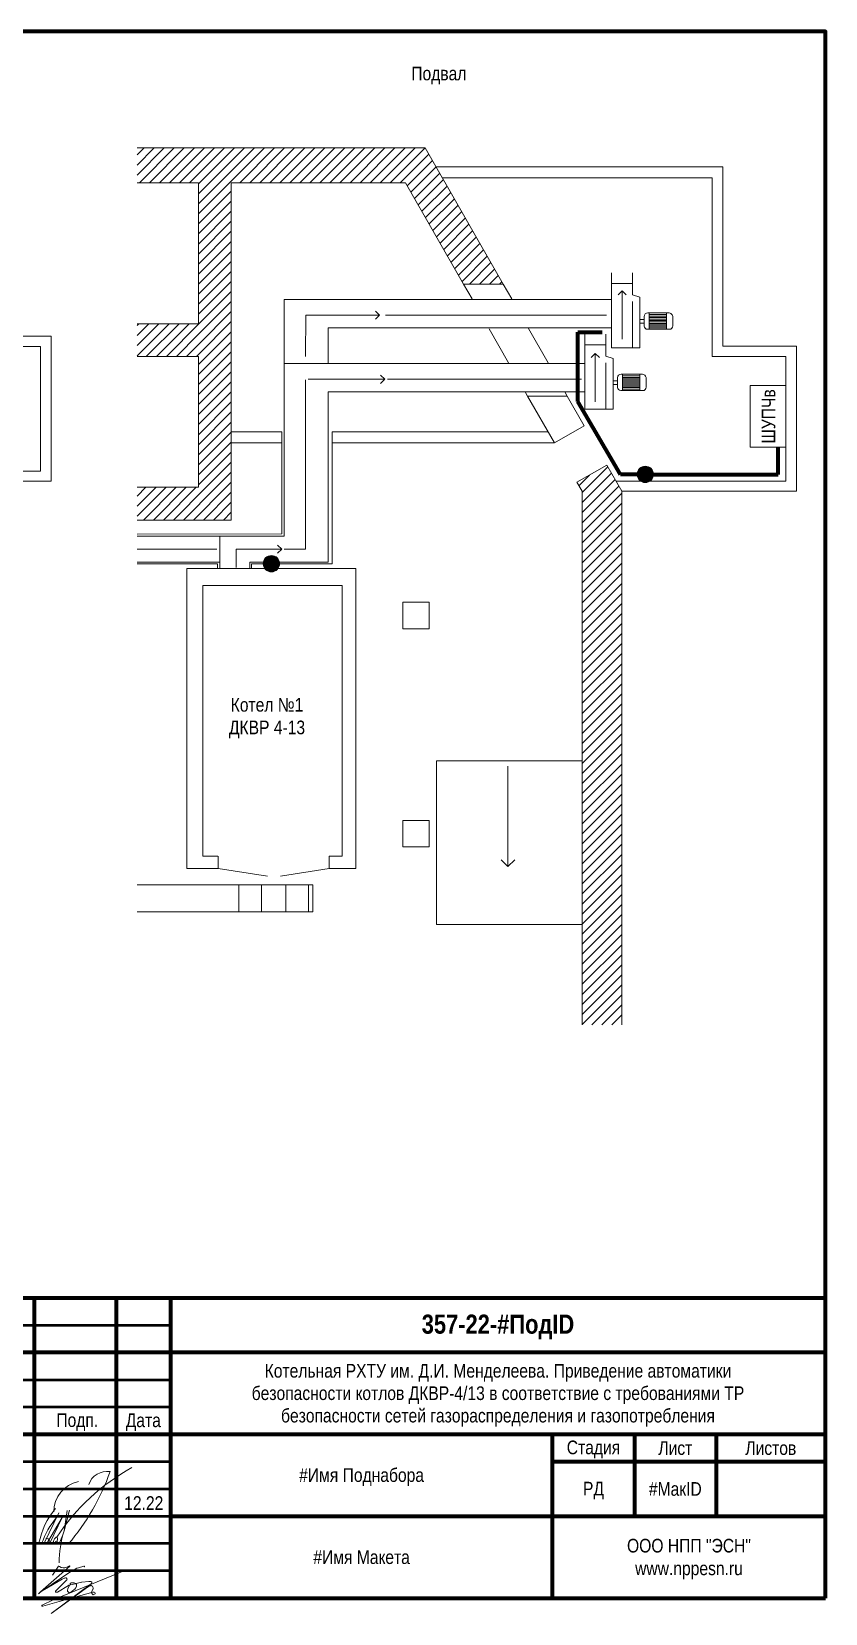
# Model space of a CAD drawing. Header units: millimetres. Extents: x -6000 to 26000, y -6000 to 26000.
# Drawn here: x 269.5 to 415, y -616.3 to -326.5 of the extents above; entities that cross this region are included whole.
import ezdxf

# ---------------------------------------------------------------- set-up
doc = ezdxf.new("R2010")
doc.units = ezdxf.units.MM
doc.header["$MEASUREMENT"] = 0
doc.linetypes.add('Штрихпунктирная (_2)', pattern=[3000, 1500, -750, 0, -750])
for name, color, linetype, lineweight in [('0_Ном._пера__1', 7, 'Continuous', 15), ('0_Ном._пера__10', 134, 'Continuous', 15), ('0_Ном._пера__12', 15, 'Continuous', 15), ('0_Ном._пера__241', 7, 'Continuous', 50), ('0_Ном._пера__246', 7, 'Continuous', 100), ('2D - Общий_Ном._пера__1', 7, 'Continuous', 15), ('2D - Общий_Ном._пера__246', 7, 'Continuous', 100), ('Аннотация - Текст_Ном._пера__1', 7, 'Continuous', 15)]:
    doc.layers.add(name, color=color, linetype=linetype, lineweight=lineweight)
doc.layers.add('0_Ном._пера__17', color=7, linetype='Continuous', lineweight=15, true_color=0xcaca00)
doc.layers.add('0_Ном._пера__9', color=7, linetype='Continuous', lineweight=15, true_color=0x3dad99)
doc.layers.add('2D - Общий', color=7, linetype='Continuous')
doc.styles.add('СГЕНЕРИР_СТИЛЬ_1', font='')
doc.styles.add('СГЕНЕРИР_СТИЛЬ_4', font='')
doc.styles.get('СГЕНЕРИР_СТИЛЬ_1').set_extended_font_data('Arial Narrow')
doc.styles.get('СГЕНЕРИР_СТИЛЬ_4').set_extended_font_data('Arial Narrow', bold=True)
pattern_1 = [(45, (0, 0), (-0.9192388, 0.9192388), [])]

# ---------------------------------------------------------------- blocks, each defined once
blk = doc.blocks.new('Линия_1', base_point=(356.81, -461.08))
at = {"layer": '0_Ном._пера__1', "color": 7, "linetype": 'Continuous', "lineweight": 15}
for p, q in [((356.81, -461.08), (356.81, -479.45)), ((356.81, -479.45), (355.56, -478.2)), ((356.81, -479.45), (358.06, -478.2))]:
    blk.add_line(p, q, dxfattribs=at)
blk = doc.blocks.new('Линия_2', base_point=(372.84, -394.3))
at = {"layer": '0_Ном._пера__10', "color": 134, "linetype": 'Continuous', "lineweight": 15}
for p, q in [((372.84, -385.44), (372.09, -386.19)), ((372.84, -394.3), (372.84, -385.44)), ((372.84, -385.44), (373.59, -386.19))]:
    blk.add_line(p, q, dxfattribs=at)
blk = doc.blocks.new('Линия_3', base_point=(377.77, -382.85))
at = {"layer": '0_Ном._пера__10', "color": 134, "linetype": 'Continuous', "lineweight": 15}
for p, q in [((377.77, -373.98), (377.02, -374.73)), ((377.77, -382.85), (377.77, -373.98)), ((377.77, -373.98), (378.52, -374.73))]:
    blk.add_line(p, q, dxfattribs=at)
blk = doc.blocks.new('Линия_4', base_point=(319.78, -378.44))
at = {"layer": '0_Ном._пера__12', "color": 15, "linetype": 'Штрихпунктирная (_2)', "lineweight": 15}
blk.add_line((319.78, -378.44), (333.31, -378.44), dxfattribs=at)
at = {"layer": '0_Ном._пера__12', "color": 15, "linetype": 'Continuous', "lineweight": 15}
for q in [(332.56, -377.69), (332.56, -379.19)]:
    blk.add_line((333.31, -378.44), q, dxfattribs=at)
blk = doc.blocks.new('Линия_5', base_point=(320.2, -390.19))
at = {"layer": '0_Ном._пера__12', "color": 15, "linetype": 'Штрихпунктирная (_2)', "lineweight": 15}
blk.add_line((320.2, -390.19), (334.24, -390.19), dxfattribs=at)
at = {"layer": '0_Ном._пера__12', "color": 15, "linetype": 'Continuous', "lineweight": 15}
for q in [(333.49, -389.44), (333.49, -390.94)]:
    blk.add_line((334.24, -390.19), q, dxfattribs=at)
blk = doc.blocks.new('Линия_6', base_point=(306.99, -421.31))
at = {"layer": '0_Ном._пера__12', "color": 15, "linetype": 'Штрихпунктирная (_2)', "lineweight": 15}
blk.add_line((306.99, -421.31), (315.37, -421.32), dxfattribs=at)
at = {"layer": '0_Ном._пера__12', "color": 15, "linetype": 'Continuous', "lineweight": 15}
for q in [(314.61, -422.07), (314.62, -420.57)]:
    blk.add_line((315.37, -421.32), q, dxfattribs=at)
blk = doc.blocks.new('Линия_13', base_point=(382, -407.61))
at = {"layer": '2D - Общий', "linetype": 'Continuous', "lineweight": 0, "true_color": 0x000000}
blk.add_hatch(color=18, dxfattribs=at).paths.add_polyline_path([(380.5, -407.61), (380.62, -408.18), (380.94, -408.67), (381.43, -409), (382, -409.11), (382.58, -409), (383.06, -408.67), (383.39, -408.18), (383.5, -407.61), (383.39, -407.04), (383.06, -406.55), (382.58, -406.22), (382, -406.11), (381.43, -406.22), (380.94, -406.55), (380.62, -407.04)])
at = {"layer": '2D - Общий_Ном._пера__1', "color": 7, "linetype": 'Continuous', "lineweight": 15}
blk.add_circle((382, -407.61), 1.5, dxfattribs=at)
at = {"layer": '2D - Общий_Ном._пера__246', "color": 7, "linetype": 'Continuous', "lineweight": 100}
blk.add_line((383.5, -407.61), (406.35, -407.61), dxfattribs=at)
blk = doc.blocks.new('Линия_18', base_point=(312.77, -423.98))
at = {"layer": '2D - Общий', "linetype": 'Continuous', "lineweight": 0, "true_color": 0x000000}
blk.add_hatch(color=18, dxfattribs=at).paths.add_polyline_path([(311.98, -423.98), (312.09, -424.56), (312.42, -425.04), (312.9, -425.37), (313.48, -425.48), (314.05, -425.37), (314.54, -425.04), (314.86, -424.56), (314.98, -423.98), (314.86, -423.41), (314.54, -422.92), (314.05, -422.6), (313.48, -422.48), (312.9, -422.6), (312.42, -422.92), (312.09, -423.41)])
at = {"layer": '2D - Общий_Ном._пера__1', "color": 7, "linetype": 'Continuous', "lineweight": 15}
blk.add_circle((313.48, -423.98), 1.5, dxfattribs=at)
at = {"layer": '2D - Общий_Ном._пера__246', "color": 7, "linetype": 'Continuous', "lineweight": 100}
blk.add_line((312.77, -423.98), (313.48, -423.98), dxfattribs=at)

msp = doc.modelspace()

# ---------------------------------------------------------------- hatches: boundary and pattern name
at = {"layer": '0_Ном._пера__17', "linetype": 'Continuous', "lineweight": 15, "true_color": 0xcaca00}
h = msp.add_hatch(dxfattribs=at)
h.set_pattern_fill('Кирпич_обыкновенный', color=52, style=0, pattern_type=2)
h.set_pattern_definition(pattern_1)
h.paths.add_polyline_path([(288.85, -347.79), (300.12, -347.79), (300.12, -354.19), (288.85, -354.19)])
h = msp.add_hatch(dxfattribs=at)
h.set_pattern_fill('Кирпич_обыкновенный', color=52, style=0, pattern_type=2)
h.set_pattern_definition(pattern_1)
h.paths.add_polyline_path([(306.12, -409.97), (300.12, -409.97), (300.12, -347.79), (306.12, -347.79)])
h = msp.add_hatch(dxfattribs=at)
h.set_pattern_fill('Кирпич_обыкновенный', color=52, style=0, pattern_type=2)
h.set_pattern_definition(pattern_1)
h.paths.add_polyline_path([(306.12, -354.19), (338.04, -354.19), (338.04, -347.79), (306.12, -347.79)])
h = msp.add_hatch(dxfattribs=at)
h.set_pattern_fill('Кирпич_обыкновенный', color=52, style=0, pattern_type=2)
h.set_pattern_definition(pattern_1)
h.paths.add_polyline_path([(338.07, -354.19), (348.69, -372.74), (355.94, -372.74), (341.67, -347.79), (338.04, -347.79)])
h = msp.add_hatch(dxfattribs=at)
h.set_pattern_fill('Кирпич_обыкновенный', color=52, style=0, pattern_type=2)
h.set_pattern_definition(pattern_1)
h.paths.add_polyline_path([(337.91, -353.48), (338.04, -353.95), (338.43, -353.73), (337.95, -353.25)])
h = msp.add_hatch(dxfattribs=at)
h.set_pattern_fill('Кирпич_обыкновенный', color=52, style=0, pattern_type=2)
h.set_pattern_definition(pattern_1)
h.paths.add_polyline_path([(288.85, -380.01), (300.12, -380.01), (300.12, -386.01), (288.85, -386.01)])
h = msp.add_hatch(dxfattribs=at)
h.set_pattern_fill('Кирпич__фасад_', color=52, style=0, pattern_type=2)
h.set_pattern_definition([])
h.paths.add_polyline_path([(360.44, -393.28), (365.35, -401.84), (370.81, -398.72), (367.7, -393.28)])
h = msp.add_hatch(dxfattribs=at)
h.set_pattern_fill('Кирпич_обыкновенный', color=52, style=0, pattern_type=2)
h.set_pattern_definition(pattern_1)
h.paths.add_polyline_path([(377.67, -508.43), (370.41, -508.43), (370.41, -410.69), (369.47, -409.06), (374.94, -405.93), (377.67, -410.69)])
h = msp.add_hatch(dxfattribs=at)
h.set_pattern_fill('Кирпич_обыкновенный', color=52, style=0, pattern_type=2)
h.set_pattern_definition(pattern_1)
h.paths.add_polyline_path([(288.85, -409.97), (306.12, -409.97), (306.12, -415.97), (288.85, -415.97)])
h = msp.add_hatch(dxfattribs=at)
h.set_pattern_fill('Кирпич__фасад_', color=52, style=0, pattern_type=2)
h.set_pattern_definition([])
h.paths.add_polyline_path([(343.75, -459.62), (370.41, -459.62), (370.41, -482.53), (356.33, -482.53), (355.99, -482.26), (354.06, -482.53), (353.76, -482.53), (343.75, -482.53)])
h = msp.add_hatch(dxfattribs=at)
h.set_pattern_fill('Кирпич__фасад_', color=52, style=0, pattern_type=2)
h.set_pattern_definition([])
h.paths.add_polyline_path([(343.75, -481.89), (370.41, -481.89), (370.41, -490.05), (343.75, -490.05)])

# ---------------------------------------------------------------- linework, layer by layer
at = {"layer": '0_Ном._пера__1', "color": 7, "linetype": 'Continuous', "lineweight": 15}
for p, q in [((341.67, -347.79), (288.85, -347.79)), ((341.67, -347.79), (355.94, -372.74)), ((343.65, -351.25), (396.22, -351.25)), ((394.26, -353.3), (344.82, -353.3)), ((396.22, -351.25), (394.26, -351.25)), ((394.26, -353.3), (394.26, -386.01)), ((396.22, -384.15), (396.22, -351.25)), ((300.12, -354.19), (288.85, -354.19)), ((300.12, -380.01), (300.12, -354.19)), ((338.07, -354.19), (306.12, -354.19)), ((306.12, -354.19), (306.12, -409.97)), ((338.07, -354.19), (348.69, -372.74)), ((355.94, -372.74), (348.69, -372.74)), ((350.24, -375.45), (348.71, -372.78)), ((357.51, -375.47), (355.94, -372.74)), ((259.61, -382.3), (273.1, -382.3)), ((273.1, -408.86), (273.1, -382.3)), ((288.85, -380.01), (300.12, -380.01)), ((356.95, -387.17), (353.38, -380.93)), ((364.19, -387.15), (360.62, -380.91)), ((271.14, -384.16), (257.65, -384.16)), ((271.14, -384.16), (271.14, -407)), ((394.26, -386.01), (394.26, -384.15)), ((396.22, -384.15), (409.71, -384.15)), ((409.71, -384.15), (409.71, -386.01)), ((300.12, -386.01), (288.85, -386.01)), ((300.12, -409.97), (300.12, -386.01)), ((306.12, -387.47), (306.12, -386.01)), ((394.26, -386.01), (396.22, -386.01)), ((407.75, -386.01), (394.26, -386.01)), ((407.75, -386.01), (407.75, -408.85)), ((409.71, -410.71), (409.71, -386.01)), ((360.44, -393.28), (359.99, -392.49)), ((360.44, -393.28), (365.35, -401.84)), ((367.7, -393.28), (360.44, -393.28)), ((367.7, -393.28), (367.32, -392.62)), ((367.7, -393.28), (370.81, -398.72)), ((401.2, -391.33), (407.75, -391.33)), ((401.2, -402.64), (401.2, -391.33)), ((407.75, -391.33), (407.75, -402.64)), ((306.12, -399.79), (315.37, -399.79)), ((315.37, -399.79), (315.37, -401.84)), ((324.61, -401.84), (324.61, -399.79)), ((324.61, -399.79), (364.17, -399.79)), ((365.35, -401.84), (370.81, -398.72)), ((315.37, -401.84), (306.12, -401.84)), ((315.37, -401.84), (315.38, -418.5)), ((365.35, -401.84), (324.61, -401.84)), ((324.61, -423.98), (324.61, -401.84)), ((407.75, -402.64), (401.2, -402.64)), ((240, -407), (271.14, -407)), ((374.94, -405.93), (369.47, -409.06)), ((374.94, -405.93), (377.67, -410.71)), ((273.1, -408.86), (241.06, -408.86)), ((288.85, -409.97), (300.12, -409.97)), ((306.12, -409.97), (306.12, -415.97)), ((369.47, -409.06), (370.41, -410.69)), ((370.41, -508.43), (370.41, -410.69)), ((376.61, -408.85), (407.75, -408.85)), ((377.67, -508.43), (377.67, -410.71)), ((409.71, -410.71), (377.67, -410.71)), ((306.12, -415.97), (306.12, -413.93)), ((370.41, -413.93), (370.41, -415.97)), ((306.12, -415.97), (288.85, -415.97)), ((288.85, -418.54), (315.38, -418.5)), ((303.58, -423.98), (288.85, -423.98)), ((297.97, -424.83), (328.97, -424.83)), ((297.97, -479.83), (297.97, -424.83)), ((303.58, -423.98), (303.58, -424.83)), ((324.61, -423.98), (309.85, -423.98)), ((309.85, -424.83), (309.85, -423.98)), ((328.97, -424.83), (328.97, -479.83)), ((300.9, -427.95), (326.42, -427.95)), ((300.9, -477.53), (300.9, -427.95)), ((326.42, -427.95), (326.42, -477.53)), ((337.55, -431.05), (342.39, -431.05)), ((337.55, -435.89), (337.55, -431.05)), ((342.39, -431.05), (342.39, -435.89)), ((342.39, -435.89), (337.55, -435.89)), ((343.75, -460.08), (343.75, -482.53)), ((343.75, -460.08), (370.41, -460.08)), ((337.54, -471.02), (342.38, -471.02)), ((337.54, -475.85), (337.54, -471.02)), ((342.38, -471.02), (342.38, -475.85)), ((303.67, -477.53), (300.9, -477.53)), ((303.69, -477.53), (303.69, -479.83)), ((326.42, -477.53), (324.09, -477.53)), ((324.09, -479.83), (324.09, -477.53)), ((342.38, -475.85), (337.54, -475.85)), ((303.69, -479.83), (297.97, -479.83)), ((303.69, -479.83), (312.77, -481.23)), ((315.12, -481.21), (324.09, -479.83)), ((328.97, -479.83), (324.09, -479.83)), ((288.85, -482.8), (321.04, -482.8)), ((321.04, -482.8), (321.04, -487.78)), ((343.75, -482.53), (343.75, -490.05)), ((288.85, -487.78), (321.04, -487.78)), ((343.75, -490.05), (370.41, -490.05)), ((370.41, -498.06), (370.41, -502.06))]:
    msp.add_line(p, q, dxfattribs=at)
at = {"layer": '0_Ном._пера__10', "color": 134, "linetype": 'Continuous', "lineweight": 15}
for p, q in [((375.8, -370.71), (375.8, -384.45)), ((379.65, -370.71), (379.65, -372.01)), ((379.65, -372.65), (375.8, -372.65)), ((379.65, -374.71), (379.65, -372.01)), ((381.01, -375.16), (379.65, -374.71)), ((379.65, -384.45), (379.65, -375.94)), ((381.01, -384.45), (381.01, -375.16)), ((381.8, -379.26), (381.01, -379.26)), ((381.01, -379.26), (381.01, -379.9)), ((381.8, -378.7), (381.8, -380.51)), ((382.47, -378.01), (386.22, -378.01)), ((382.71, -381.02), (382.71, -378.01)), ((385.9, -378.35), (382.71, -378.35)), ((385.9, -378.62), (382.71, -378.62)), ((385.9, -378.88), (382.71, -378.88)), ((385.9, -379.15), (382.71, -379.15)), ((385.9, -379.42), (382.71, -379.42)), ((385.9, -381.02), (385.9, -378.01)), ((387.04, -380.39), (387.04, -378.83)), ((370.9, -381.93), (370.9, -395.67)), ((374.75, -381.93), (374.75, -383.23)), ((381.01, -379.9), (381.8, -379.9)), ((386.41, -381.02), (382.41, -381.02)), ((385.9, -379.69), (382.71, -379.69)), ((385.9, -379.96), (382.71, -379.96)), ((385.9, -380.22), (382.71, -380.22)), ((385.9, -380.49), (382.71, -380.49)), ((385.9, -380.76), (382.71, -380.76)), ((374.75, -383.87), (370.9, -383.87)), ((374.75, -385.93), (374.75, -383.23)), ((381.01, -384.45), (375.8, -384.45)), ((376.11, -386.39), (374.75, -385.93)), ((374.75, -395.67), (374.75, -387.16)), ((376.11, -395.67), (376.11, -386.39)), ((376.9, -390.48), (376.11, -390.48)), ((376.11, -390.48), (376.11, -391.12)), ((376.11, -391.12), (376.9, -391.12)), ((376.9, -389.92), (376.9, -391.73)), ((377.57, -389.23), (381.32, -389.23)), ((377.81, -392.25), (377.81, -389.23)), ((381, -389.57), (377.81, -389.57)), ((381, -389.84), (377.81, -389.84)), ((381, -390.11), (377.81, -390.11)), ((381, -390.38), (377.81, -390.38)), ((381, -390.64), (377.81, -390.64)), ((381, -390.91), (377.81, -390.91)), ((381, -391.18), (377.81, -391.18)), ((381, -392.25), (381, -389.23)), ((382.14, -391.61), (382.14, -390.06)), ((381.51, -392.25), (377.51, -392.25)), ((381, -391.45), (377.81, -391.45)), ((381, -391.72), (377.81, -391.72)), ((381, -391.98), (377.81, -391.98)), ((376.11, -395.67), (370.9, -395.67)), ((307.48, -487.78), (307.48, -482.8)), ((307.48, -487.78), (307.48, -482.8)), ((307.48, -482.8), (311.65, -482.8)), ((311.65, -482.8), (311.65, -487.78)), ((311.65, -482.8), (311.65, -487.78)), ((316.12, -487.78), (316.12, -482.8)), ((316.12, -482.8), (320.28, -482.8)), ((316.12, -487.78), (316.12, -482.8)), ((320.28, -482.8), (320.28, -487.78)), ((320.28, -482.8), (320.28, -487.78)), ((311.65, -487.78), (307.48, -487.78)), ((320.28, -487.78), (316.12, -487.78))]:
    msp.add_line(p, q, dxfattribs=at)
for centre, radius, start, end in [((382.47, -378.67), 0.662, 89.9914, 180.0086), ((386.26, -378.8), 0.787, 357.4096, 92.5904), ((382.38, -380.45), 0.574, 176.364, 273.2526), ((386.47, -380.45), 0.574, 263.8053, 6.1947), ((377.57, -389.9), 0.662, 89.9914, 180.0086), ((381.36, -390.02), 0.787, 357.4096, 92.5904), ((377.48, -391.67), 0.574, 176.364, 273.2526), ((381.57, -391.68), 0.574, 263.8053, 6.1947)]:
    msp.add_arc(centre, radius, start, end, dxfattribs=at)
at = {"layer": '0_Ном._пера__12', "color": 15, "linetype": 'Continuous', "lineweight": 15}
for p, q in [((357.57, -375.57), (315.82, -375.57)), ((315.82, -375.57), (315.82, -418.91)), ((375.8, -375.57), (357.57, -375.57)), ((375.8, -380.79), (323.9, -380.79)), ((323.9, -387.27), (323.9, -380.79)), ((370.9, -387.27), (315.82, -387.27)), ((323.9, -392.49), (323.9, -423.72)), ((370.9, -392.49), (323.9, -392.49)), ((288.85, -418.91), (315.82, -418.91)), ((304, -424.83), (304, -418.91)), ((304, -423.72), (288.85, -423.72)), ((323.9, -423.72), (309.51, -423.72)), ((309.51, -423.72), (309.51, -424.83))]:
    msp.add_line(p, q, dxfattribs=at)
at = {"layer": '0_Ном._пера__12', "color": 15, "linetype": 'Штрихпунктирная (_2)', "lineweight": 15}
for p, q in [((319.74, -386.01), (319.78, -378.44)), ((334.4, -378.44), (374.86, -378.44)), ((319.74, -421.31), (319.74, -390.27)), ((334.77, -390.19), (370.33, -390.19)), ((303.49, -421.31), (288.85, -421.31)), ((306.99, -424.66), (306.99, -421.31)), ((315.84, -421.31), (319.74, -421.31))]:
    msp.add_line(p, q, dxfattribs=at)
at = {"layer": '0_Ном._пера__241', "color": 7, "linetype": 'Continuous', "lineweight": 50}
for p, q in [((230, -563.5), (295, -563.5)), ((230, -573.5), (295, -573.5)), ((295, -578.5), (230, -578.5)), ((295, -588.5), (230, -588.5)), ((295, -593.5), (230, -593.5)), ((295, -598.5), (230, -598.5)), ((295, -603.5), (230, -603.5)), ((295, -608.5), (230, -608.5))]:
    msp.add_line(p, q, dxfattribs=at)
at = {"layer": '0_Ном._пера__246', "color": 7, "linetype": 'Continuous', "lineweight": 100}
for p, q in [((415, -558.5), (230, -558.5)), ((270, -558.5), (270, -613.5)), ((285, -558.5), (285, -613.5)), ((295, -558.5), (295, -613.5)), ((415, -568.5), (230, -568.5)), ((415, -583.5), (230, -583.5)), ((365, -613.5), (365, -583.5)), ((380, -583.5), (380, -598.5)), ((395, -583.5), (395, -598.5)), ((415, -588.5), (365, -588.5)), ((415, -598.5), (295, -598.5))]:
    msp.add_line(p, q, dxfattribs=at)
at = {"layer": '0_Ном._пера__246', "color": 7, "linetype": 'Continuous', "lineweight": 100, "flags": 128}
msp.add_lwpolyline([(415, -613.5), (415, -326.5), (20, -326.5), (20, -613.5)], close=True, dxfattribs=at)
at = {"layer": '0_Ном._пера__9', "color": 135, "linetype": 'Continuous', "lineweight": 15, "true_color": 0x3dad99}
for p, q in [((274.54, -597.85), (271.86, -603.39)), ((272.35, -603.49), (275.1, -598.71)), ((275.1, -598.71), (272.84, -603.39)), ((275.49, -601.14), (276.47, -597.38)), ((275.49, -601.14), (276.07, -597.4)), ((274.27, -602.56), (274.13, -603.6)), ((274.53, -603.65), (275.27, -601.91)), ((273.33, -603.49), (273.51, -603.17))]:
    msp.add_line(p, q, dxfattribs=at)
at = {"layer": '0_Ном._пера__9', "color": 135, "linetype": 'Continuous', "lineweight": 15, "true_color": 0x3dad99, "flags": 128}
for points in [[(273.37, -609.26), (274.48, -607.63, -0.414214), (274.51, -607.62), (274.64, -607.71, 0.267949), (275.98, -607.82), (276.48, -607.58, -0.775573), (276.51, -607.6), (271.17, -612.35), (270.81, -612.7), (270.95, -612.56, 0.030067), (271.39, -612.19), (276.91, -608.49, -0.091908), (278.11, -607.91), (279.12, -607.64, -0.933541), (279.19, -607.76)], [(271.87, -611.88), (275.11, -610.03, -0.08719), (275.64, -609.8), (275.75, -609.77, -0.702393), (275.98, -610.11), (273.94, -612.14, 0.136086), (273.9, -612.24, 0.443716), (274.02, -612.38), (274.18, -612.38, 0.161222), (274.25, -612.36), (276.29, -611.16, -0.026522), (276.38, -611.09, -0.768791), (276.46, -611.17), (276.23, -611.6, 0.105043), (276.11, -612.02, 0.43472), (276.54, -612.48, 0.16132), (276.66, -612.44), (277.28, -611.98, 0.102211), (277.56, -611.66), (277.58, -611.62, -0.023478), (277.62, -611.57, 0.197304), (277.75, -611.01, 0.161257), (277.69, -610.9, 0.094433), (277.46, -610.75), (277.44, -610.74, 0.083774), (277.2, -610.68, 0.05387), (276.8, -610.7, 0.985858), (276.69, -611.02), (278.65, -610.58, -0.027151), (278.73, -610.57), (280.02, -610.43, -0.046388), (280.15, -610.42), (280.38, -610.44, -0.65616), (280.5, -610.8), (273.14, -616.27), (279.32, -611.77), (280.16, -611.22), (280.27, -611.2, -0.038414), (280.38, -611.19), (280.48, -611.19), (280.5, -611.2, -0.402341), (280.8, -611.8, 0.020676), (280.78, -611.86), (280.55, -612.24, 0.467701), (280.83, -612.85, 0.131652), (281.07, -612.76, 0.726247), (280.97, -612.39), (280.88, -612.37, 0.115506), (280.74, -612.38), (274.6, -614.1), (271.6, -614.92), (271.48, -614.92, -0.747293), (271.44, -614.76), (273.5, -613.79), (286.93, -608.32)]]:
    msp.add_lwpolyline(points, format="xyb", dxfattribs=at)
at = {"layer": '0_Ном._пера__9', "color": 135, "linetype": 'Continuous', "lineweight": 15, "true_color": 0x3dad99}
for centre, radius, start, end in [((306.41, -623.34), 38.51, 118.6981, 146.8966), ((243.78, -576), 42.61, 319.6537, 340.3805), ((283.34, -593.78), 3.52, 80.6082, 161.7985), ((279.27, -597.65), 5.66, 101.6434, 180.3746), ((283.79, -605.74), 13.12, 138.6736, 169.7126), ((286.05, -608.74), 15.59, 139.9163, 160.3208), ((272.19, -603.19), 0.668, 353.3227, 96.6773), ((296.11, -607.38), 21.55, 163.167, 179.0964), ((273.35, -602.89), 0.661, 268.7016, 341.1724)]:
    msp.add_arc(centre, radius, start, end, dxfattribs=at)
msp.add_ellipse((273.9, -602.96), major_axis=(0.248, 0.662), ratio=0.421875, dxfattribs=at)
at = {"layer": '2D - Общий_Ном._пера__246', "color": 7, "linetype": 'Continuous', "lineweight": 100}
for p, q in [((369.65, -394.27), (369.65, -381.55)), ((369.65, -381.55), (374.12, -381.55)), ((377.43, -407.61), (369.65, -394.27)), ((406.35, -407.61), (406.35, -402.64)), ((382, -407.61), (377.43, -407.61))]:
    msp.add_line(p, q, dxfattribs=at)

# ---------------------------------------------------------------- block references
at = {"color": 134, "linetype": 'Continuous', "lineweight": 15}
for name, p in [('Линия_3', (377.77, -382.85)), ('Линия_2', (372.84, -394.3))]:
    msp.add_blockref(name, p, dxfattribs=at)
at = {"color": 15, "linetype": 'Штрихпунктирная (_2)', "lineweight": 15}
for name, p in [('Линия_4', (319.78, -378.44)), ('Линия_5', (320.2, -390.19)), ('Линия_6', (306.99, -421.31))]:
    msp.add_blockref(name, p, dxfattribs=at)
at = {"color": 7, "linetype": 'Continuous', "lineweight": 15}
msp.add_blockref('Линия_1', (356.81, -461.08), dxfattribs=at)
at = {"layer": '2D - Общий', "color": 7, "linetype": 'Continuous', "lineweight": 100}
for name, p in [('Линия_13', (382, -407.61)), ('Линия_18', (312.77, -423.98))]:
    msp.add_blockref(name, p, dxfattribs=at)

# ---------------------------------------------------------------- texts
at = {"layer": '0_Ном._пера__1', "color": 7, "linetype": 'Continuous', "lineweight": 15, "char_height": 2.5, "attachment_point": 5, "style": 'СГЕНЕРИР_СТИЛЬ_1'}
for s, insert, line_spacing_factor in [('\\A1;{\\pqc;\\fArial Narrow|b0|i0|c204|p34;Котел \\fArial Narrow|b0|i0|c204|p34;№1\\fArial Narrow|b0|i0|c204|p34; \\P\\pqc;\\fArial Narrow|b0|i0|c204|p34;ДКВР 4-13}', (312.67, -452.26), 0.99395), ('\\A1;{\\pqc;\\fArial Narrow|b0|i0|c204|p34;ООО НПП "ЭСН"\\P\\pqc;\\fArial Narrow|b0|i0|c204|p34;www.nppesn.ru}', (390, -606.32), 0.996855)]:
    msp.add_mtext(s, dxfattribs=dict(at, insert=insert, line_spacing_factor=line_spacing_factor))
at = {"layer": '0_Ном._пера__1', "color": 7, "linetype": 'Continuous', "lineweight": 15, "attachment_point": 5}
for s, insert, char_height, style in [('\\A1;{\\pqc;\\fArial Narrow|b1|i0|c204|p34;357-22\\fArial Narrow|b1|i0|c204|p34;-\\fArial Narrow|b1|i0|c204|p34;#ПодID}', (355, -563.79), 3.5, 'СГЕНЕРИР_СТИЛЬ_4'), ('\\A1;{\\pqc;\\fArial Narrow|b0|i0|c204|p34; Подп.}', (277.5, -581.23), 2.5, 'СГЕНЕРИР_СТИЛЬ_1'), ('\\A1;{\\pqc;\\fArial Narrow|b0|i0|c204|p34;Дата}', (290, -581.26), 2.5, 'СГЕНЕРИР_СТИЛЬ_1'), ('\\A1;{\\pqc;\\fArial Narrow|b0|i0|c204|p34;Стадия}', (372.5, -586.23), 2.5, 'СГЕНЕРИР_СТИЛЬ_1'), ('\\A1;{\\pqc;\\fArial Narrow|b0|i0|c204|p34;Лист}', (387.5, -586.01), 2.5, 'СГЕНЕРИР_СТИЛЬ_1'), ('\\A1;{\\pqc;\\fArial Narrow|b0|i0|c204|p34;Листов}', (405, -586.01), 2.5, 'СГЕНЕРИР_СТИЛЬ_1'), ('\\A1;{\\pqc;\\fArial Narrow|b0|i0|c204|p34;#Имя Поднабора}', (330, -591.31), 2.5, 'СГЕНЕРИР_СТИЛЬ_1'), ('\\A1;{\\pqc;\\fArial Narrow|b0|i0|c204|p34;РД}', (372.5, -593.78), 2.5, 'СГЕНЕРИР_СТИЛЬ_1'), ('\\A1;{\\pqc;\\fArial Narrow|b0|i0|c204|p34;#МакID}', (387.5, -593.49), 2.5, 'СГЕНЕРИР_СТИЛЬ_1'), ('\\A1;{\\pqc;\\fArial Narrow|b0|i0|c204|p34;#Имя Макета}', (330, -605.99), 2.5, 'СГЕНЕРИР_СТИЛЬ_1')]:
    msp.add_mtext(s, dxfattribs=dict(at, insert=insert, char_height=char_height, style=style))
at = {"layer": '0_Ном._пера__1', "color": 7, "linetype": 'Continuous', "lineweight": 15, "insert": (355, -576.31), "char_height": 2.5, "width": 102.1134, "attachment_point": 5, "line_spacing_factor": 0.984993, "style": 'СГЕНЕРИР_СТИЛЬ_1'}
msp.add_mtext('\\A1;{\\pqc;\\fArial Narrow|b0|i0|c204|p34;Котельная РХТУ им. Д.И. Менделеева. Приведение автоматики безопасности котлов ДКВР-4/13 в соответствие с требованиями ТР безопасности сетей газораспределения и газопотребления}', dxfattribs=at)
at = {"layer": 'Аннотация - Текст_Ном._пера__1', "color": 7, "linetype": 'Continuous', "lineweight": 15, "char_height": 2.5, "attachment_point": 2, "style": 'СГЕНЕРИР_СТИЛЬ_1'}
for s, insert in [('\\A1;{\\pqc;\\fArial Narrow|b0|i0|c204|p34;Подвал}', (344.16, -332.92)), ('\\A1;{\\pqc;\\fArial Narrow|b0|i0|c204|p34;12.22}', (290.08, -594.81))]:
    msp.add_mtext(s, dxfattribs=dict(at, insert=insert))
at = {"layer": 'Аннотация - Текст_Ном._пера__1', "color": 7, "linetype": 'Continuous', "lineweight": 15, "insert": (403.32, -396.99), "char_height": 2.5, "attachment_point": 2, "rotation": 90, "style": 'СГЕНЕРИР_СТИЛЬ_1'}
msp.add_mtext('\\A1;{\\pqc;\\fArial Narrow|b0|i0|c204|p34;ШУПЧв}', dxfattribs=at)

doc.saveas('drawing.dxf')
